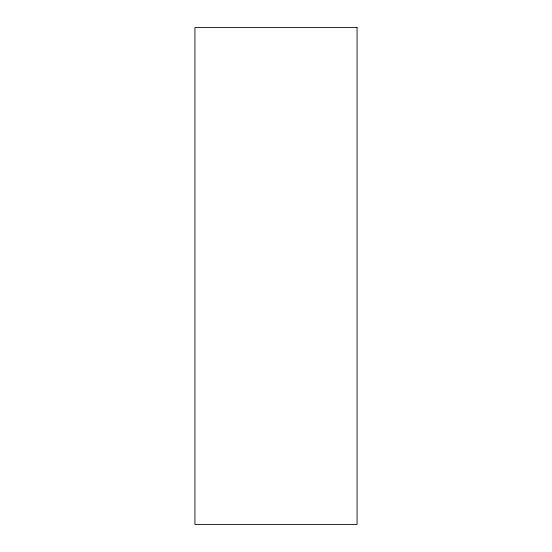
<?xml version="1.0" encoding="UTF-8"?>
<svg xmlns="http://www.w3.org/2000/svg" width="552" height="552" viewBox="0 0 552 552"><rect width="100%" height="100%" fill="white"/><g stroke="black" fill="none" stroke-linecap="round" stroke-linejoin="round"><path stroke-width="0.83" d="M357.068 27.6L194.932 27.6L194.932 524.4L357.068 524.4L357.068 27.6"/></g></svg>
